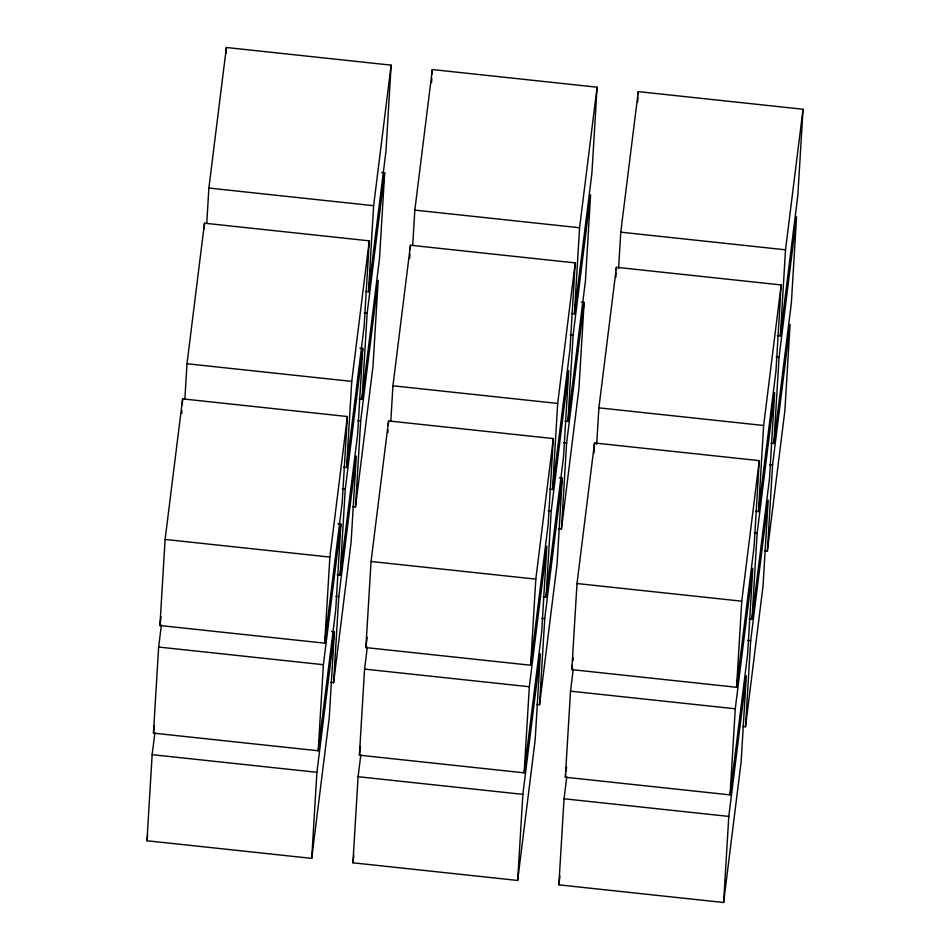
<?xml version="1.0" encoding="UTF-8"?>
<svg xmlns="http://www.w3.org/2000/svg" width="950" height="950" viewBox="0 0 950 950"><rect width="100%" height="100%" fill="white"/><g stroke="black" fill="none" stroke-linecap="round" stroke-linejoin="round"><path stroke-width="1.43" d="M331.479 631.429L334.412 631.75L329.234 717.832L311.719 858.384L146.965 840.75L152.154 754.656L154.886 732.699M337.951 523.818L340.896 524.139L335.706 610.221L318.202 750.773L153.449 733.139L158.638 647.045L161.369 625.088M159.933 625.528L165.11 539.434L182.626 398.881L347.379 416.527L342.19 502.609L324.686 643.162L159.933 625.528L161.025 616.74M181.747 413.476L181.913 410.554M182.269 404.712L182.626 398.881M184.894 398.762L186.996 363.743L204.499 223.191L369.265 240.837L364.076 326.919L346.572 467.471L343.627 467.162M204.155 229.021L204.499 223.191M206.768 223.072L208.881 188.053L226.385 47.5L391.139 65.146L385.961 151.228L368.457 291.781L365.512 291.472M226.041 53.343L226.385 47.5M311.719 858.384L316.908 772.303L334.412 631.75M318.202 750.773L323.392 664.691L340.896 524.139M324.686 643.162L329.876 557.08L347.379 416.527M333.604 682.694L338.794 596.612L356.298 456.059L351.108 542.153L333.604 682.694L330.659 682.385M337.143 574.774L340.088 575.082L345.277 489.001L362.781 348.448L359.836 348.128M346.572 467.471L351.749 381.389L369.265 240.837M362.781 348.448L357.592 434.53L340.088 575.082M355.49 507.015L360.679 420.921L378.183 280.369L372.994 366.463L355.49 507.015L352.545 506.694M359.029 399.083L361.974 399.392L367.151 313.31L384.667 172.757L381.722 172.437M368.457 291.781L373.635 205.699L391.139 65.146M384.667 172.757L379.478 258.839L361.974 399.392M517.667 880.448L522.856 794.354L540.36 653.802L535.171 739.896L517.667 880.448L352.913 862.802L358.103 776.708L360.834 754.751M524.151 772.837L529.328 686.743L546.844 546.191L541.654 632.284L524.151 772.837L359.397 755.191L364.574 669.097L367.317 647.14M365.869 647.579L371.058 561.486L388.562 420.933L553.316 438.579L548.138 524.673L530.634 665.226L365.869 647.579L367.151 637.331M387.861 432.606L388.039 429.685M388.301 425.315L388.562 420.933M390.83 420.814L392.944 385.795L410.447 245.243L575.201 262.889L570.024 348.983L552.508 489.535L549.575 489.214M409.664 258.376L409.925 253.994M410.186 249.624L410.447 245.243M412.716 245.124L414.829 210.104L432.333 69.552L597.087 87.198L591.898 173.292L574.394 313.844L571.449 313.524M431.537 82.686L431.811 78.316M432.072 73.934L432.333 69.552M530.634 665.226L535.812 579.132L553.316 438.579M536.607 704.437L539.553 704.758L544.73 618.664L562.246 478.111L559.301 477.803M546.036 597.146L551.214 511.053L568.717 370.5L563.54 456.594L546.036 597.146L543.091 596.826M552.508 489.535L557.697 403.441L575.201 262.889M562.246 478.111L557.056 564.205L539.553 704.758M558.493 528.746L561.438 529.067L566.616 442.973L584.131 302.421L581.186 302.112M567.91 421.456L573.099 335.362L590.603 194.809L585.426 280.903L567.91 421.456L564.977 421.135M574.394 313.844L579.583 227.751L597.087 87.198M584.131 302.421L578.942 388.514L561.438 529.067M723.615 902.5L728.793 816.406L746.308 675.854L741.119 761.947L723.615 902.5L558.861 884.854L564.039 798.772L566.782 776.803M730.087 794.889L735.276 708.795L752.78 568.242L747.602 654.336L730.087 794.889L565.333 777.242L570.523 691.161L573.254 669.192M571.817 669.631L577.006 583.538L594.51 442.985L759.264 460.631L754.074 546.725L736.571 687.278L571.817 669.631L572.363 665.238M593.893 453.209L594.51 442.985M596.695 444.327L598.892 407.847L616.396 267.306L781.149 284.941L775.96 371.034L758.456 511.587L755.511 511.266M615.778 277.519L616.039 273.137M616.217 270.216L616.396 267.306M618.569 268.636L620.766 232.168L638.281 91.616L803.035 109.25L797.846 195.344L780.342 335.896L777.397 335.576M637.664 101.828L637.925 97.446M638.103 94.525L638.281 91.616M736.571 687.278L741.76 601.184L759.264 460.631M745.501 726.809L750.678 640.716L768.182 500.163L763.004 586.257L745.501 726.809L742.556 726.489M751.972 619.198L757.162 533.104L774.666 392.552L769.488 478.646L751.972 619.198L749.039 618.877M758.456 511.587L763.646 425.493L781.149 284.941M767.374 551.119L772.564 465.025L790.068 324.473L784.89 410.566L767.374 551.119L764.441 550.81M773.858 443.508L779.047 357.414L796.551 216.861L791.362 302.955L773.858 443.508L770.913 443.187M780.342 335.896L785.519 249.803L803.035 109.25M153.449 733.139L154.363 725.812M146.965 840.75L147.701 834.884M359.397 755.191L360.489 746.403M352.913 862.802L353.827 855.475M572.909 660.844L573.278 657.922M565.333 777.242L565.701 774.321M566.069 771.388L566.616 766.994M558.861 884.854L559.954 876.066M208.881 188.053L373.635 205.699M414.829 210.104L579.583 227.751M620.766 232.168L785.519 249.803M364.218 312.989L367.151 313.31M570.154 335.053L573.099 335.362M776.102 357.105L779.047 357.414M186.996 363.743L351.749 381.389M392.944 385.795L557.697 403.441M598.892 407.847L763.646 425.493M357.734 420.601L360.679 420.921M563.683 442.664L566.616 442.973M769.619 464.716L772.564 465.025M342.332 488.68L345.277 489.001M548.269 510.744L551.214 511.053M754.217 532.796L757.162 533.104M165.11 539.434L329.876 557.08M371.058 561.486L535.812 579.132M577.006 583.538L741.76 601.184M335.849 596.291L338.794 596.612M541.797 618.355L544.73 618.664M747.733 640.407L750.678 640.716M158.638 647.045L323.392 664.691M364.574 669.097L529.328 686.743M570.523 691.161L735.276 708.795M152.154 754.656L316.908 772.303M358.103 776.708L522.856 794.354M564.039 798.772L728.793 816.406"/></g></svg>
